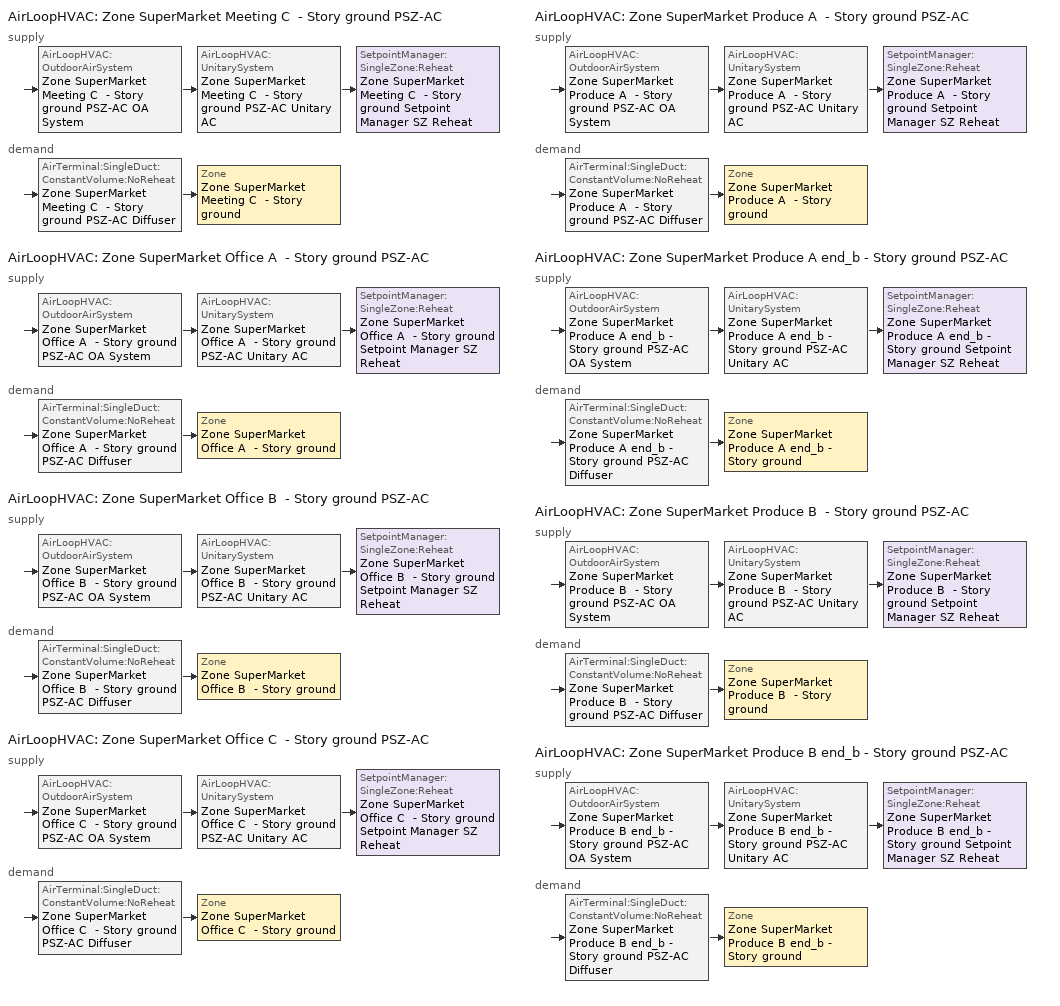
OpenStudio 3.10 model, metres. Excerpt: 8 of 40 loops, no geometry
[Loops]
AirLoopHVAC 'Zone SuperMarket Meeting C  - Story ground PSZ-AC'
 supply: AirLoopHVAC:OutdoorAirSystem 'Zone SuperMarket Meeting C  - Story ground PSZ-AC OA System' > AirLoopHVAC:UnitarySystem 'Zone SuperMarket Meeting C  - Story ground PSZ-AC Unitary AC' > SetpointManager:SingleZone:Reheat 'Zone SuperMarket Meeting C  - Story ground Setpoint Manager SZ Reheat'
 demand: AirTerminal:SingleDuct:ConstantVolume:NoReheat 'Zone SuperMarket Meeting C  - Story ground PSZ-AC Diffuser' > Zone 'Zone SuperMarket Meeting C  - Story ground'
AirLoopHVAC 'Zone SuperMarket Office A  - Story ground PSZ-AC'
 supply: AirLoopHVAC:OutdoorAirSystem 'Zone SuperMarket Office A  - Story ground PSZ-AC OA System' > AirLoopHVAC:UnitarySystem 'Zone SuperMarket Office A  - Story ground PSZ-AC Unitary AC' > SetpointManager:SingleZone:Reheat 'Zone SuperMarket Office A  - Story ground Setpoint Manager SZ Reheat'
 demand: AirTerminal:SingleDuct:ConstantVolume:NoReheat 'Zone SuperMarket Office A  - Story ground PSZ-AC Diffuser' > Zone 'Zone SuperMarket Office A  - Story ground'
AirLoopHVAC 'Zone SuperMarket Office B  - Story ground PSZ-AC'
 supply: AirLoopHVAC:OutdoorAirSystem 'Zone SuperMarket Office B  - Story ground PSZ-AC OA System' > AirLoopHVAC:UnitarySystem 'Zone SuperMarket Office B  - Story ground PSZ-AC Unitary AC' > SetpointManager:SingleZone:Reheat 'Zone SuperMarket Office B  - Story ground Setpoint Manager SZ Reheat'
 demand: AirTerminal:SingleDuct:ConstantVolume:NoReheat 'Zone SuperMarket Office B  - Story ground PSZ-AC Diffuser' > Zone 'Zone SuperMarket Office B  - Story ground'
AirLoopHVAC 'Zone SuperMarket Office C  - Story ground PSZ-AC'
 supply: AirLoopHVAC:OutdoorAirSystem 'Zone SuperMarket Office C  - Story ground PSZ-AC OA System' > AirLoopHVAC:UnitarySystem 'Zone SuperMarket Office C  - Story ground PSZ-AC Unitary AC' > SetpointManager:SingleZone:Reheat 'Zone SuperMarket Office C  - Story ground Setpoint Manager SZ Reheat'
 demand: AirTerminal:SingleDuct:ConstantVolume:NoReheat 'Zone SuperMarket Office C  - Story ground PSZ-AC Diffuser' > Zone 'Zone SuperMarket Office C  - Story ground'
AirLoopHVAC 'Zone SuperMarket Produce A  - Story ground PSZ-AC'
 supply: AirLoopHVAC:OutdoorAirSystem 'Zone SuperMarket Produce A  - Story ground PSZ-AC OA System' > AirLoopHVAC:UnitarySystem 'Zone SuperMarket Produce A  - Story ground PSZ-AC Unitary AC' > SetpointManager:SingleZone:Reheat 'Zone SuperMarket Produce A  - Story ground Setpoint Manager SZ Reheat'
 demand: AirTerminal:SingleDuct:ConstantVolume:NoReheat 'Zone SuperMarket Produce A  - Story ground PSZ-AC Diffuser' > Zone 'Zone SuperMarket Produce A  - Story ground'
AirLoopHVAC 'Zone SuperMarket Produce A end_b - Story ground PSZ-AC'
 supply: AirLoopHVAC:OutdoorAirSystem 'Zone SuperMarket Produce A end_b - Story ground PSZ-AC OA System' > AirLoopHVAC:UnitarySystem 'Zone SuperMarket Produce A end_b - Story ground PSZ-AC Unitary AC' > SetpointManager:SingleZone:Reheat 'Zone SuperMarket Produce A end_b - Story ground Setpoint Manager SZ Reheat'
 demand: AirTerminal:SingleDuct:ConstantVolume:NoReheat 'Zone SuperMarket Produce A end_b - Story ground PSZ-AC Diffuser' > Zone 'Zone SuperMarket Produce A end_b - Story ground'
AirLoopHVAC 'Zone SuperMarket Produce B  - Story ground PSZ-AC'
 supply: AirLoopHVAC:OutdoorAirSystem 'Zone SuperMarket Produce B  - Story ground PSZ-AC OA System' > AirLoopHVAC:UnitarySystem 'Zone SuperMarket Produce B  - Story ground PSZ-AC Unitary AC' > SetpointManager:SingleZone:Reheat 'Zone SuperMarket Produce B  - Story ground Setpoint Manager SZ Reheat'
 demand: AirTerminal:SingleDuct:ConstantVolume:NoReheat 'Zone SuperMarket Produce B  - Story ground PSZ-AC Diffuser' > Zone 'Zone SuperMarket Produce B  - Story ground'
AirLoopHVAC 'Zone SuperMarket Produce B end_b - Story ground PSZ-AC'
 supply: AirLoopHVAC:OutdoorAirSystem 'Zone SuperMarket Produce B end_b - Story ground PSZ-AC OA System' > AirLoopHVAC:UnitarySystem 'Zone SuperMarket Produce B end_b - Story ground PSZ-AC Unitary AC' > SetpointManager:SingleZone:Reheat 'Zone SuperMarket Produce B end_b - Story ground Setpoint Manager SZ Reheat'
 demand: AirTerminal:SingleDuct:ConstantVolume:NoReheat 'Zone SuperMarket Produce B end_b - Story ground PSZ-AC Diffuser' > Zone 'Zone SuperMarket Produce B end_b - Story ground'
[Sizing:Zone] Zone Cooling Design Supply Air Temperature Input Method=SupplyAirTemperature; Zone Cooling Design Supply Air Temperature {C}=12.7778; Zone Cooling Design Supply Air Temperature Difference {deltaC}=11.11; Zone Heating Design Supply Air Temperature Input Method=SupplyAirTemperature; Zone Heating Design Supply Air Temperature {C}=50; Zone Heating Design Supply Air Temperature Difference {deltaC}=11.11; Zone Cooling Design Supply Air Humidity Ratio {kg-H2O/kg-air}=0.0085; Zone Heating Design Supply Air Humidity Ratio {kg-H2O/kg-air}=0.008; Cooling Design Air Flow Method=DesignDay; Heating Design Air Flow Method=DesignDay; Heating Maximum Air Flow Fraction=1; Account for Dedicated Outdoor Air System=No; Dedicated Outdoor Air System Control Strategy=NeutralSupplyAir; Dedicated Outdoor Air Low Setpoint Temperature for Design {C}=autosize; Dedicated Outdoor Air High Setpoint Temperature for Design {C}=autosize; Zone Load Sizing Method=Sensible Load Only No Latent Load; Zone Latent Cooling Design Supply Air Humidity Ratio Input Method=HumidityRatioDifference; Zone Cooling Design Supply Air Humidity Ratio Difference {kgWater/kgDryAir}=0.005; Zone Latent Heating Design Supply Air Humidity Ratio Input Method=HumidityRatioDifference; Zone Humidification Design Supply Air Humidity Ratio Difference {kgWater/kgDryAir}=0.005; Sizing Option=Coincident
Zone SuperMarket Office A  - Story ground; Zone SuperMarket Office B  - Story ground; Zone SuperMarket Office C  - Story ground; Zone SuperMarket Meeting C  - Story ground; Zone SuperMarket Produce A  - Story ground; Zone SuperMarket Produce B  - Story ground; Zone SuperMarket Produce A end_b - Story ground; Zone SuperMarket Produce B end_b - Story ground
[Zone equipment]
Zone SuperMarket Office A  - Story ground: Zone SuperMarket Office A  - Story ground PSZ-AC Diffuser
Zone SuperMarket Office B  - Story ground: Zone SuperMarket Office B  - Story ground PSZ-AC Diffuser
Zone SuperMarket Office C  - Story ground: Zone SuperMarket Office C  - Story ground PSZ-AC Diffuser
Zone SuperMarket Meeting C  - Story ground: Zone SuperMarket Meeting C  - Story ground PSZ-AC Diffuser
Zone SuperMarket Produce A  - Story ground: Zone SuperMarket Produce A  - Story ground PSZ-AC Diffuser
Zone SuperMarket Produce B  - Story ground: Zone SuperMarket Produce B  - Story ground PSZ-AC Diffuser
Zone SuperMarket Produce A end_b - Story ground: Zone SuperMarket Produce A end_b - Story ground PSZ-AC Diffuser
Zone SuperMarket Produce B end_b - Story ground: Zone SuperMarket Produce B end_b - Story ground PSZ-AC Diffuser
[AirLoopHVAC] Design Return Air Flow Fraction of Supply Air Flow=1
Name | Availability Schedule | Design Supply Air Flow Rate {m3/s}
Zone SuperMarket Meeting C  - Story ground PSZ-AC | Zone SuperMarket Meeting C  - Story ground PSZ-AC Occ Sch | 0.0874208
Zone SuperMarket Office A  - Story ground PSZ-AC | Zone SuperMarket Office A  - Story ground PSZ-AC Occ Sch | 0.113253
Zone SuperMarket Office B  - Story ground PSZ-AC | Zone SuperMarket Office B  - Story ground PSZ-AC Occ Sch | 0.203059
Zone SuperMarket Office C  - Story ground PSZ-AC | Zone SuperMarket Office C  - Story ground PSZ-AC Occ Sch | 0.0661626
Zone SuperMarket Produce A  - Story ground PSZ-AC | Zone SuperMarket Produce A  - Story ground PSZ-AC Occ Sch | 0.98059
Zone SuperMarket Produce A end_b - Story ground PSZ-AC | Zone SuperMarket Produce A end_b - Story ground PSZ-AC Occ Sch | 0.563698
Zone SuperMarket Produce B  - Story ground PSZ-AC | Zone SuperMarket Produce B  - Story ground PSZ-AC Occ Sch | 1.54484
Zone SuperMarket Produce B end_b - Story ground PSZ-AC | Zone SuperMarket Produce B end_b - Story ground PSZ-AC Occ Sch | 2.88959
[Sizing:System] Type of Load to Size On=Sensible; Central Heating Maximum System Air Flow Ratio=1; Preheat Design Temperature {C}=7.22222; Preheat Design Humidity Ratio {kg-H2O/kg-Air}=0.008; Precool Design Temperature {C}=12.7778; Precool Design Humidity Ratio {kg-H2O/kg-Air}=0.008; Central Cooling Design Supply Air Temperature {C}=12.7778; Central Heating Design Supply Air Temperature {C}=50; Sizing Option=Coincident; 100% Outdoor Air in Cooling=No; 100% Outdoor Air in Heating=No; Central Cooling Design Supply Air Humidity Ratio {kg-H2O/kg-Air}=0.0085; Central Heating Design Supply Air Humidity Ratio {kg-H2O/kg-Air}=0.008; Cooling Design Air Flow Method=DesignDay; Heating Design Air Flow Method=DesignDay; System Outdoor Air Method=ZoneSum; Zone Maximum Outdoor Air Fraction=1; Cooling Supply Air Flow Rate Per Floor Area {m3/s-m2}=0.00996765; Cooling Fraction of Autosized Cooling Supply Air Flow Rate=1; Cooling Supply Air Flow Rate Per Unit Cooling Capacity {m3/s-W}=3.94755e-05; Heating Supply Air Flow Rate Per Floor Area {m3/s-m2}=0.00996765; Heating Fraction of Autosized Heating Supply Air Flow Rate=1; Heating Fraction of Autosized Cooling Supply Air Flow Rate=1; Heating Supply Air Flow Rate Per Unit Heating Capacity {m3/s-W}=3.15882e-05; Cooling Design Capacity Method=CoolingDesignCapacity; Cooling Design Capacity Per Floor Area {W/m2}=234.7; Fraction of Autosized Cooling Design Capacity=1; Heating Design Capacity Method=HeatingDesignCapacity; Heating Design Capacity Per Floor Area {W/m2}=157; Fraction of Autosized Heating Design Capacity=1; Central Cooling Capacity Control Method=OnOff; Occupant Diversity=1
Name | Design Outdoor Air Flow Rate {m3/s} | Cooling Design Capacity {W} | Heating Design Capacity {W}
Zone SuperMarket Meeting C  - Story ground PSZ-AC | 0.0874208 | 1022.47 | 2101.05
Zone SuperMarket Office A  - Story ground PSZ-AC | 0.113253 | 1158.62 | 857.56
Zone SuperMarket Office B  - Story ground PSZ-AC | 0.203059 | 2186.15 | 2119.17
Zone SuperMarket Office C  - Story ground PSZ-AC | 0.0661626 | 676.46 | 864.58
Zone SuperMarket Produce A  - Story ground PSZ-AC | 0.98059 | 10549.89 | 14135.2
Zone SuperMarket Produce A end_b - Story ground PSZ-AC | 0.563698 | 5975.4 | 9008.43
Zone SuperMarket Produce B  - Story ground PSZ-AC | 1.54484 | 22651.47 | 51479.56
Zone SuperMarket Produce B end_b - Story ground PSZ-AC | 2.88959 | 30881.4 | 46409.56
[SetpointManager:SingleZone:Reheat] Minimum Supply Air Temperature {C}=12.7778; Maximum Supply Air Temperature {C}=50
Name | Control Zone | Setpoint Node or NodeList
Zone SuperMarket Meeting C  - Story ground Setpoint Manager SZ Reheat | Zone SuperMarket Meeting C  - Story ground | Zone SuperMarket Meeting C  - Story ground PSZ-AC Supply Outlet Node
Zone SuperMarket Office A  - Story ground Setpoint Manager SZ Reheat | Zone SuperMarket Office A  - Story ground | Zone SuperMarket Office A  - Story ground PSZ-AC Supply Outlet Node
Zone SuperMarket Office B  - Story ground Setpoint Manager SZ Reheat | Zone SuperMarket Office B  - Story ground | Zone SuperMarket Office B  - Story ground PSZ-AC Supply Outlet Node
Zone SuperMarket Office C  - Story ground Setpoint Manager SZ Reheat | Zone SuperMarket Office C  - Story ground | Zone SuperMarket Office C  - Story ground PSZ-AC Supply Outlet Node
Zone SuperMarket Produce A  - Story ground Setpoint Manager SZ Reheat | Zone SuperMarket Produce A  - Story ground | Zone SuperMarket Produce A  - Story ground PSZ-AC Supply Outlet Node
Zone SuperMarket Produce A end_b - Story ground Setpoint Manager SZ Reheat | Zone SuperMarket Produce A end_b - Story ground | Zone SuperMarket Produce A end_b - Story ground PSZ-AC Supply Outlet Node
Zone SuperMarket Produce B  - Story ground Setpoint Manager SZ Reheat | Zone SuperMarket Produce B  - Story ground | Zone SuperMarket Produce B  - Story ground PSZ-AC Supply Outlet Node
Zone SuperMarket Produce B end_b - Story ground Setpoint Manager SZ Reheat | Zone SuperMarket Produce B end_b - Story ground | Zone SuperMarket Produce B end_b - Story ground PSZ-AC Supply Outlet Node
[Coil:Heating:Gas] Availability Schedule=Always On Discrete; Gas Burner Efficiency=0.8; On Cycle Parasitic Electric Load {W}=0; Off Cycle Parasitic Gas Load {W}=0; Fuel Type=FuelOilNo2
Name | Nominal Capacity {W}
Zone SuperMarket Meeting C  - Story ground PSZ-AC Gas Htg Coil 10kBtu/hr 0.8 Thermal Eff | 4021.28
Zone SuperMarket Office A  - Story ground PSZ-AC Gas Htg Coil 11kBtu/hr 0.8 Thermal Eff | 3937.44
Zone SuperMarket Office B  - Story ground PSZ-AC Gas Htg Coil 44kBtu/hr 0.8 Thermal Eff | 7451.49
Zone SuperMarket Office C  - Story ground PSZ-AC Gas Htg Coil 8kBtu/hr 0.8 Thermal Eff | 2326.1
Zone SuperMarket Produce A  - Story ground PSZ-AC Gas Htg Coil 117kBtu/hr 0.8 Thermal Eff | 36919.2
Zone SuperMarket Produce A end_b - Story ground PSZ-AC Gas Htg Coil 61kBtu/hr 0.8 Thermal Eff | 20672.8
Zone SuperMarket Produce B  - Story ground PSZ-AC Gas Htg Coil 442kBtu/hr 0.8 Thermal Eff | 80094.3
Zone SuperMarket Produce B end_b - Story ground PSZ-AC Gas Htg Coil 362kBtu/hr 0.8 Thermal Eff | 110063
[Coil:Heating:Electric] Availability Schedule=Always Off Discrete; Efficiency=1; Nominal Capacity {W}=0
Zone SuperMarket Meeting C  - Story ground PSZ-AC No Heat; Zone SuperMarket Office A  - Story ground PSZ-AC No Heat; Zone SuperMarket Office B  - Story ground PSZ-AC No Heat; Zone SuperMarket Office C  - Story ground PSZ-AC No Heat; Zone SuperMarket Produce A  - Story ground PSZ-AC No Heat; Zone SuperMarket Produce A end_b - Story ground PSZ-AC No Heat; Zone SuperMarket Produce B  - Story ground PSZ-AC No Heat; Zone SuperMarket Produce B end_b - Story ground PSZ-AC No Heat
[Coil:Cooling:DX:SingleSpeed] Availability Schedule=Always On Discrete; Rated Evaporator Fan Power Per Volume Flow Rate 2017 {W/(m3/s)}=773.3; Rated Evaporator Fan Power Per Volume Flow Rate 2023 {W/(m3/s)}=934.4; Total Cooling Capacity Function of Temperature Curve=DOE Ref DX Clg Coil Cool-Cap-fT; Total Cooling Capacity Function of Flow Fraction Curve=DOE Ref DX Clg Coil Cool-CAP-fFlow; Energy Input Ratio Function of Temperature Curve=DOE Ref DX Clg Coil Cool-EIR-fT; Energy Input Ratio Function of Flow Fraction Curve=DOE Ref DX Clg Coil Cool-EIR-fFlow; Part Load Fraction Correlation Curve=DOE Ref DX Clg Coil Cool-PLF-fPLR; Minimum Outdoor Dry-Bulb Temperature for Compressor Operation {C}=-25; Nominal Time for Condensate Removal to Begin {s}=0; Ratio of Initial Moisture Evaporation Rate and Steady State Latent Capacity=0; Maximum Cycling Rate {cycles/hr}=0; Latent Capacity Time Constant {s}=0; Condenser Type=AirCooled; Evaporative Condenser Effectiveness=0.9; Evaporative Condenser Air Flow Rate {m3/s}=autosize; Evaporative Condenser Pump Rated Power Consumption {W}=autosize; Crankcase Heater Capacity {W}=0; Maximum Outdoor Dry-Bulb Temperature for Crankcase Heater Operation {C}=10; Basin Heater Capacity {W/K}=0; Basin Heater Setpoint Temperature {C}=2
Name | Rated Total Cooling Capacity {W} | Rated Sensible Heat Ratio | Rated COP {W/W} | Rated Air Flow Rate {m3/s}
Zone SuperMarket Meeting C  - Story ground PSZ-AC 1spd DX AC Clg Coil 5kBtu/hr 11.06SEER 5kBtu/hr 9.7SEER | 2080.03 | 0.714786 | 2.967036 | 0.0874208
Zone SuperMarket Office A  - Story ground PSZ-AC 1spd DX AC Clg Coil 5kBtu/hr 11.06SEER 5kBtu/hr 9.7SEER | 1874.75 | 0.800655 | 2.967036 | 0.113253
Zone SuperMarket Office B  - Story ground PSZ-AC 1spd DX AC Clg Coil 21kBtu/hr 11.06SEER 21kBtu/hr 9.7SEER | 3480.9 | 0.800029 | 2.967036 | 0.203059
Zone SuperMarket Office C  - Story ground PSZ-AC 1spd DX AC Clg Coil 4kBtu/hr 11.06SEER 4kBtu/hr 9.7SEER | 1095.23 | 0.800655 | 2.967036 | 0.0661626
Zone SuperMarket Produce A  - Story ground PSZ-AC 1spd DX AC Clg Coil 51kBtu/hr 11.06SEER 51kBtu/hr 9.7SEER | 16232.2 | 0.800655 | 2.967036 | 0.98059
Zone SuperMarket Produce A end_b - Story ground PSZ-AC 1spd DX AC Clg Coil 27kBtu/hr 11.06SEER 27kBtu/hr 9.7SEER | 9331.21 | 0.800655 | 2.967036 | 0.563698
Zone SuperMarket Produce B  - Story ground PSZ-AC 1spd DX AC Clg Coil 196kBtu/hr 9.28EER 191kBtu/hr 8.5EER | 35986.1 | 0.721265 | 2.96716 | 1.54484
Zone SuperMarket Produce B end_b - Story ground PSZ-AC 1spd DX AC Clg Coil 157kBtu/hr 9.28EER 156kBtu/hr 8.5EER | 47833 | 0.800655 | 2.96716 | 2.88959
[Fan:OnOff] Availability Schedule=Always On Discrete; Pressure Rise {Pa}=622.722; Motor In Airstream Fraction=1
Name | Fan Total Efficiency | Maximum Flow Rate {m3/s} | Motor Efficiency | Fan Power Ratio Function of Speed Ratio Curve | Fan Efficiency Ratio Function of Speed Ratio Curve
Zone SuperMarket Meeting C  - Story ground PSZ-AC Fan | 0.1885 | 0.0874208 | 0.29 | Fan On Off Power Curve 20 | Fan On Off Efficiency Curve 20
Zone SuperMarket Office A  - Story ground PSZ-AC Fan | 0.1885 | 0.113253 | 0.29 | Fan On Off Power Curve 21 | Fan On Off Efficiency Curve 21
Zone SuperMarket Office B  - Story ground PSZ-AC Fan | 0.1885 | 0.203059 | 0.29 | Fan On Off Power Curve 22 | Fan On Off Efficiency Curve 22
Zone SuperMarket Office C  - Story ground PSZ-AC Fan | 0.1885 | 0.0661626 | 0.29 | Fan On Off Power Curve 23 | Fan On Off Efficiency Curve 23
Zone SuperMarket Produce A  - Story ground PSZ-AC Fan | 0.53625 | 0.98059 | 0.825 | Fan On Off Power Curve 24 | Fan On Off Efficiency Curve 24
Zone SuperMarket Produce A end_b - Story ground PSZ-AC Fan | 0.1885 | 0.563698 | 0.29 | Fan On Off Power Curve 25 | Fan On Off Efficiency Curve 25
Zone SuperMarket Produce B  - Story ground PSZ-AC Fan | 0.56875 | 1.54484 | 0.875 | Fan On Off Power Curve 26 | Fan On Off Efficiency Curve 26
Zone SuperMarket Produce B end_b - Story ground PSZ-AC Fan | 0.56875 | 2.88959 | 0.875 | Fan On Off Power Curve 27 | Fan On Off Efficiency Curve 27
[AirLoopHVAC:UnitarySystem] Control Type=Load; Dehumidification Control Type=None; Availability Schedule=Always On Discrete; Fan Placement=DrawThrough; DX Heating Coil Sizing Ratio=1; Use DOAS DX Cooling Coil=No; DOAS DX Cooling Coil Leaving Minimum Air Temperature {C}=2; Latent Load Control=SensibleOnlyLoadControl; Supply Air Flow Rate Method During Cooling Operation=SupplyAirFlowRate; Supply Air Flow Rate Method During Heating Operation=SupplyAirFlowRate; Supply Air Flow Rate Method When No Cooling or Heating is Required=None; No Load Supply Air Flow Rate Control Set To Low Speed=Yes; Maximum Supply Air Temperature {C}=50; Maximum Outdoor Dry-Bulb Temperature for Supplemental Heater Operation {C}=21; Ancilliary On-Cycle Electric Power {W}=0; Ancilliary Off-Cycle Electric Power {W}=0
Name | Controlling Zone or Thermostat Location | Supply Fan | Supply Air Fan Operating Mode Schedule | Heating Coil | Cooling Coil | Supplemental Heating Coil | Supply Air Flow Rate During Cooling Operation {m3/s} | Supply Air Flow Rate During Heating Operation {m3/s}
Zone SuperMarket Meeting C  - Story ground PSZ-AC Unitary AC | Zone SuperMarket Meeting C  - Story ground | Zone SuperMarket Meeting C  - Story ground PSZ-AC Fan | Zone SuperMarket Meeting C  - Story ground PSZ-AC_night_fancycle_schedule | Zone SuperMarket Meeting C  - Story ground PSZ-AC Gas Htg Coil 10kBtu/hr 0.8 Thermal Eff | Zone SuperMarket Meeting C  - Story ground PSZ-AC 1spd DX AC Clg Coil 5kBtu/hr 11.06SEER 5kBtu/hr 9.7SEER | Zone SuperMarket Meeting C  - Story ground PSZ-AC No Heat | 0.0874208 | 0.0874208
Zone SuperMarket Office A  - Story ground PSZ-AC Unitary AC | Zone SuperMarket Office A  - Story ground | Zone SuperMarket Office A  - Story ground PSZ-AC Fan | Zone SuperMarket Office A  - Story ground PSZ-AC_night_fancycle_schedule | Zone SuperMarket Office A  - Story ground PSZ-AC Gas Htg Coil 11kBtu/hr 0.8 Thermal Eff | Zone SuperMarket Office A  - Story ground PSZ-AC 1spd DX AC Clg Coil 5kBtu/hr 11.06SEER 5kBtu/hr 9.7SEER | Zone SuperMarket Office A  - Story ground PSZ-AC No Heat | 0.113253 | 0.113253
Zone SuperMarket Office B  - Story ground PSZ-AC Unitary AC | Zone SuperMarket Office B  - Story ground | Zone SuperMarket Office B  - Story ground PSZ-AC Fan | Zone SuperMarket Office B  - Story ground PSZ-AC_night_fancycle_schedule | Zone SuperMarket Office B  - Story ground PSZ-AC Gas Htg Coil 44kBtu/hr 0.8 Thermal Eff | Zone SuperMarket Office B  - Story ground PSZ-AC 1spd DX AC Clg Coil 21kBtu/hr 11.06SEER 21kBtu/hr 9.7SEER | Zone SuperMarket Office B  - Story ground PSZ-AC No Heat | 0.203059 | 0.203059
Zone SuperMarket Office C  - Story ground PSZ-AC Unitary AC | Zone SuperMarket Office C  - Story ground | Zone SuperMarket Office C  - Story ground PSZ-AC Fan | Zone SuperMarket Office C  - Story ground PSZ-AC_night_fancycle_schedule | Zone SuperMarket Office C  - Story ground PSZ-AC Gas Htg Coil 8kBtu/hr 0.8 Thermal Eff | Zone SuperMarket Office C  - Story ground PSZ-AC 1spd DX AC Clg Coil 4kBtu/hr 11.06SEER 4kBtu/hr 9.7SEER | Zone SuperMarket Office C  - Story ground PSZ-AC No Heat | 0.0661626 | 0.0661626
Zone SuperMarket Produce A  - Story ground PSZ-AC Unitary AC | Zone SuperMarket Produce A  - Story ground | Zone SuperMarket Produce A  - Story ground PSZ-AC Fan | Zone SuperMarket Produce A  - Story ground PSZ-AC_night_fancycle_schedule | Zone SuperMarket Produce A  - Story ground PSZ-AC Gas Htg Coil 117kBtu/hr 0.8 Thermal Eff | Zone SuperMarket Produce A  - Story ground PSZ-AC 1spd DX AC Clg Coil 51kBtu/hr 11.06SEER 51kBtu/hr 9.7SEER | Zone SuperMarket Produce A  - Story ground PSZ-AC No Heat | 0.98059 | 0.98059
Zone SuperMarket Produce A end_b - Story ground PSZ-AC Unitary AC | Zone SuperMarket Produce A end_b - Story ground | Zone SuperMarket Produce A end_b - Story ground PSZ-AC Fan | Zone SuperMarket Produce A end_b - Story ground PSZ-AC_night_fancycle_schedule | Zone SuperMarket Produce A end_b - Story ground PSZ-AC Gas Htg Coil 61kBtu/hr 0.8 Thermal Eff | Zone SuperMarket Produce A end_b - Story ground PSZ-AC 1spd DX AC Clg Coil 27kBtu/hr 11.06SEER 27kBtu/hr 9.7SEER | Zone SuperMarket Produce A end_b - Story ground PSZ-AC No Heat | 0.563698 | 0.563698
Zone SuperMarket Produce B  - Story ground PSZ-AC Unitary AC | Zone SuperMarket Produce B  - Story ground | Zone SuperMarket Produce B  - Story ground PSZ-AC Fan | Zone SuperMarket Produce B  - Story ground PSZ-AC_night_fancycle_schedule | Zone SuperMarket Produce B  - Story ground PSZ-AC Gas Htg Coil 442kBtu/hr 0.8 Thermal Eff | Zone SuperMarket Produce B  - Story ground PSZ-AC 1spd DX AC Clg Coil 196kBtu/hr 9.28EER 191kBtu/hr 8.5EER | Zone SuperMarket Produce B  - Story ground PSZ-AC No Heat | 1.54484 | 1.54484
Zone SuperMarket Produce B end_b - Story ground PSZ-AC Unitary AC | Zone SuperMarket Produce B end_b - Story ground | Zone SuperMarket Produce B end_b - Story ground PSZ-AC Fan | Zone SuperMarket Produce B end_b - Story ground PSZ-AC_night_fancycle_schedule | Zone SuperMarket Produce B end_b - Story ground PSZ-AC Gas Htg Coil 362kBtu/hr 0.8 Thermal Eff | Zone SuperMarket Produce B end_b - Story ground PSZ-AC 1spd DX AC Clg Coil 157kBtu/hr 9.28EER 156kBtu/hr 8.5EER | Zone SuperMarket Produce B end_b - Story ground PSZ-AC No Heat | 2.88959 | 2.88959
[Controller:OutdoorAir] Economizer Control Action Type=ModulateFlow; Lockout Type=LockoutWithCompressor; Minimum Limit Type=FixedMinimum; High Humidity Control=No; High Humidity Outdoor Air Flow Ratio=1; Control High Indoor Humidity Based on Outdoor Humidity Ratio=Yes; Heat Recovery Bypass Control Type=BypassWhenWithinEconomizerLimits; Economizer Operation Staging=InterlockedWithMechanicalCooling
Name | Minimum Outdoor Air Flow Rate {m3/s} | Maximum Outdoor Air Flow Rate {m3/s} | Economizer Control Type | Economizer Maximum Limit Dry-Bulb Temperature {C} | Economizer Maximum Limit Enthalpy {J/kg} | Minimum Outdoor Air Schedule | Controller Mechanical Ventilation
Zone SuperMarket Meeting C  - Story ground PSZ-AC OA System Controller | 0.0238343 | 0.0874208 | NoEconomizer | 28 | 64000 | Zone SuperMarket Meeting C  - Story ground PSZ-AC_night_novent_schedule | Controller Mechanical Ventilation 21
Zone SuperMarket Office A  - Story ground PSZ-AC OA System Controller | 0.00143864 | 0.113253 | NoEconomizer | 28 | 64000 | Zone SuperMarket Office A  - Story ground PSZ-AC_night_novent_schedule | Controller Mechanical Ventilation 22
Zone SuperMarket Office B  - Story ground PSZ-AC OA System Controller | 0.0116681 | 0.203059 | NoEconomizer | 28 | 64000 | Zone SuperMarket Office B  - Story ground PSZ-AC_night_novent_schedule | Controller Mechanical Ventilation 23
Zone SuperMarket Office C  - Story ground PSZ-AC OA System Controller | 0.00143864 | 0.0661626 | NoEconomizer | 28 | 64000 | Zone SuperMarket Office C  - Story ground PSZ-AC_night_novent_schedule | Controller Mechanical Ventilation 24
Zone SuperMarket Produce A  - Story ground PSZ-AC OA System Controller | 0.0777168 | 0.98059 | NoEconomizer | 28 | 64000 | Zone SuperMarket Produce A  - Story ground PSZ-AC_night_novent_schedule | Controller Mechanical Ventilation 25
Zone SuperMarket Produce A end_b - Story ground PSZ-AC OA System Controller | 0.0318565 | 0.563698 | NoEconomizer | 28 | 64000 | Zone SuperMarket Produce A end_b - Story ground PSZ-AC_night_novent_schedule | Controller Mechanical Ventilation 26
Zone SuperMarket Produce B  - Story ground PSZ-AC OA System Controller | 0.630322 | 1.54484 | FixedDryBulb | 21.1111 |  | Zone SuperMarket Produce B  - Story ground PSZ-AC_night_novent_schedule | Controller Mechanical Ventilation 27
Zone SuperMarket Produce B end_b - Story ground PSZ-AC OA System Controller | 0.258372 | 2.88959 | FixedDryBulb | 21.1111 |  | Zone SuperMarket Produce B end_b - Story ground PSZ-AC_night_novent_schedule | Controller Mechanical Ventilation 28
[Controller:MechanicalVentilation] Availability Schedule=Always On Discrete
Controller Mechanical Ventilation 21; Controller Mechanical Ventilation 22; Controller Mechanical Ventilation 23; Controller Mechanical Ventilation 24; Controller Mechanical Ventilation 25; Controller Mechanical Ventilation 26; Controller Mechanical Ventilation 27; Controller Mechanical Ventilation 28
[AirLoopHVAC:OutdoorAirSystem]
Name | Controller
Zone SuperMarket Meeting C  - Story ground PSZ-AC OA System | Zone SuperMarket Meeting C  - Story ground PSZ-AC OA System Controller
Zone SuperMarket Office A  - Story ground PSZ-AC OA System | Zone SuperMarket Office A  - Story ground PSZ-AC OA System Controller
Zone SuperMarket Office B  - Story ground PSZ-AC OA System | Zone SuperMarket Office B  - Story ground PSZ-AC OA System Controller
Zone SuperMarket Office C  - Story ground PSZ-AC OA System | Zone SuperMarket Office C  - Story ground PSZ-AC OA System Controller
Zone SuperMarket Produce A  - Story ground PSZ-AC OA System | Zone SuperMarket Produce A  - Story ground PSZ-AC OA System Controller
Zone SuperMarket Produce A end_b - Story ground PSZ-AC OA System | Zone SuperMarket Produce A end_b - Story ground PSZ-AC OA System Controller
Zone SuperMarket Produce B  - Story ground PSZ-AC OA System | Zone SuperMarket Produce B  - Story ground PSZ-AC OA System Controller
Zone SuperMarket Produce B end_b - Story ground PSZ-AC OA System | Zone SuperMarket Produce B end_b - Story ground PSZ-AC OA System Controller
[AirTerminal:SingleDuct:ConstantVolume:NoReheat] Availability Schedule=Always On Discrete
Name | Maximum Air Flow Rate {m3/s}
Zone SuperMarket Meeting C  - Story ground PSZ-AC Diffuser | 0.0874208
Zone SuperMarket Office A  - Story ground PSZ-AC Diffuser | 0.113253
Zone SuperMarket Office B  - Story ground PSZ-AC Diffuser | 0.203059
Zone SuperMarket Office C  - Story ground PSZ-AC Diffuser | 0.0661626
Zone SuperMarket Produce A  - Story ground PSZ-AC Diffuser | 0.98059
Zone SuperMarket Produce A end_b - Story ground PSZ-AC Diffuser | 0.563698
Zone SuperMarket Produce B  - Story ground PSZ-AC Diffuser | 1.54484
Zone SuperMarket Produce B end_b - Story ground PSZ-AC Diffuser | 2.88959
[Schedule:Ruleset]
Name | Default Day Schedule | Summer Design Day Schedule | Winter Design Day Schedule
Zone SuperMarket Meeting C  - Story ground PSZ-AC Occ Sch | Zone SuperMarket Meeting C  - Story ground PSZ-AC Occ Sch Default | Zone SuperMarket Meeting C  - Story ground PSZ-AC Occ Sch Summer Design Day | Zone SuperMarket Meeting C  - Story ground PSZ-AC Occ Sch Winter Design Day
Zone SuperMarket Office A  - Story ground PSZ-AC Occ Sch | Zone SuperMarket Office A  - Story ground PSZ-AC Occ Sch Default | Zone SuperMarket Office A  - Story ground PSZ-AC Occ Sch Summer Design Day | Zone SuperMarket Office A  - Story ground PSZ-AC Occ Sch Winter Design Day
Zone SuperMarket Office B  - Story ground PSZ-AC Occ Sch | Zone SuperMarket Office B  - Story ground PSZ-AC Occ Sch Default | Zone SuperMarket Office B  - Story ground PSZ-AC Occ Sch Summer Design Day | Zone SuperMarket Office B  - Story ground PSZ-AC Occ Sch Winter Design Day
Zone SuperMarket Office C  - Story ground PSZ-AC Occ Sch | Zone SuperMarket Office C  - Story ground PSZ-AC Occ Sch Default | Zone SuperMarket Office C  - Story ground PSZ-AC Occ Sch Summer Design Day | Zone SuperMarket Office C  - Story ground PSZ-AC Occ Sch Winter Design Day
Zone SuperMarket Produce A  - Story ground PSZ-AC Occ Sch | Zone SuperMarket Produce A  - Story ground PSZ-AC Occ Sch Default | Zone SuperMarket Produce A  - Story ground PSZ-AC Occ Sch Summer Design Day | Zone SuperMarket Produce A  - Story ground PSZ-AC Occ Sch Winter Design Day
Zone SuperMarket Produce A end_b - Story ground PSZ-AC Occ Sch | Zone SuperMarket Produce A end_b - Story ground PSZ-AC Occ Sch Default | Zone SuperMarket Produce A end_b - Story ground PSZ-AC Occ Sch Summer Design Day | Zone SuperMarket Produce A end_b - Story ground PSZ-AC Occ Sch Winter Design Day
Zone SuperMarket Produce B  - Story ground PSZ-AC Occ Sch | Zone SuperMarket Produce B  - Story ground PSZ-AC Occ Sch Default | Zone SuperMarket Produce B  - Story ground PSZ-AC Occ Sch Summer Design Day | Zone SuperMarket Produce B  - Story ground PSZ-AC Occ Sch Winter Design Day
Zone SuperMarket Produce B end_b - Story ground PSZ-AC Occ Sch | Zone SuperMarket Produce B end_b - Story ground PSZ-AC Occ Sch Default | Zone SuperMarket Produce B end_b - Story ground PSZ-AC Occ Sch Summer Design Day | Zone SuperMarket Produce B end_b - Story ground PSZ-AC Occ Sch Winter Design Day
Zone SuperMarket Meeting C  - Story ground PSZ-AC_night_novent_schedule | Zone SuperMarket Meeting C  - Story ground PSZ-AC Occ Sch Default 2 | Zone SuperMarket Meeting C  - Story ground PSZ-AC Occ Sch Summer Design Day 2 | Zone SuperMarket Meeting C  - Story ground PSZ-AC Occ Sch Winter Design Day 2
Zone SuperMarket Meeting C  - Story ground PSZ-AC_night_fancycle_schedule | Zone SuperMarket Meeting C  - Story ground PSZ-AC Occ Sch Default 3 | Zone SuperMarket Meeting C  - Story ground PSZ-AC Occ Sch Summer Design Day 3 | Zone SuperMarket Meeting C  - Story ground PSZ-AC Occ Sch Winter Design Day 3
Zone SuperMarket Office A  - Story ground PSZ-AC_night_novent_schedule | Zone SuperMarket Office A  - Story ground PSZ-AC Occ Sch Default 2 | Zone SuperMarket Office A  - Story ground PSZ-AC Occ Sch Summer Design Day 2 | Zone SuperMarket Office A  - Story ground PSZ-AC Occ Sch Winter Design Day 2
Zone SuperMarket Office A  - Story ground PSZ-AC_night_fancycle_schedule | Zone SuperMarket Office A  - Story ground PSZ-AC Occ Sch Default 3 | Zone SuperMarket Office A  - Story ground PSZ-AC Occ Sch Summer Design Day 3 | Zone SuperMarket Office A  - Story ground PSZ-AC Occ Sch Winter Design Day 3
Zone SuperMarket Office B  - Story ground PSZ-AC_night_novent_schedule | Zone SuperMarket Office B  - Story ground PSZ-AC Occ Sch Default 2 | Zone SuperMarket Office B  - Story ground PSZ-AC Occ Sch Summer Design Day 2 | Zone SuperMarket Office B  - Story ground PSZ-AC Occ Sch Winter Design Day 2
Zone SuperMarket Office B  - Story ground PSZ-AC_night_fancycle_schedule | Zone SuperMarket Office B  - Story ground PSZ-AC Occ Sch Default 3 | Zone SuperMarket Office B  - Story ground PSZ-AC Occ Sch Summer Design Day 3 | Zone SuperMarket Office B  - Story ground PSZ-AC Occ Sch Winter Design Day 3
Zone SuperMarket Office C  - Story ground PSZ-AC_night_novent_schedule | Zone SuperMarket Office C  - Story ground PSZ-AC Occ Sch Default 2 | Zone SuperMarket Office C  - Story ground PSZ-AC Occ Sch Summer Design Day 2 | Zone SuperMarket Office C  - Story ground PSZ-AC Occ Sch Winter Design Day 2
Zone SuperMarket Office C  - Story ground PSZ-AC_night_fancycle_schedule | Zone SuperMarket Office C  - Story ground PSZ-AC Occ Sch Default 3 | Zone SuperMarket Office C  - Story ground PSZ-AC Occ Sch Summer Design Day 3 | Zone SuperMarket Office C  - Story ground PSZ-AC Occ Sch Winter Design Day 3
Zone SuperMarket Produce A  - Story ground PSZ-AC_night_novent_schedule | Zone SuperMarket Produce A  - Story ground PSZ-AC Occ Sch Default 2 | Zone SuperMarket Produce A  - Story ground PSZ-AC Occ Sch Summer Design Day 2 | Zone SuperMarket Produce A  - Story ground PSZ-AC Occ Sch Winter Design Day 2
Zone SuperMarket Produce A  - Story ground PSZ-AC_night_fancycle_schedule | Zone SuperMarket Produce A  - Story ground PSZ-AC Occ Sch Default 3 | Zone SuperMarket Produce A  - Story ground PSZ-AC Occ Sch Summer Design Day 3 | Zone SuperMarket Produce A  - Story ground PSZ-AC Occ Sch Winter Design Day 3
Zone SuperMarket Produce A end_b - Story ground PSZ-AC_night_novent_schedule | Zone SuperMarket Produce A end_b - Story ground PSZ-AC Occ Sch Default 2 | Zone SuperMarket Produce A end_b - Story ground PSZ-AC Occ Sch Summer Design Day 2 | Zone SuperMarket Produce A end_b - Story ground PSZ-AC Occ Sch Winter Design Day 2
Zone SuperMarket Produce A end_b - Story ground PSZ-AC_night_fancycle_schedule | Zone SuperMarket Produce A end_b - Story ground PSZ-AC Occ Sch Default 3 | Zone SuperMarket Produce A end_b - Story ground PSZ-AC Occ Sch Summer Design Day 3 | Zone SuperMarket Produce A end_b - Story ground PSZ-AC Occ Sch Winter Design Day 3
Zone SuperMarket Produce B  - Story ground PSZ-AC_night_novent_schedule | Zone SuperMarket Produce B  - Story ground PSZ-AC Occ Sch Default 2 | Zone SuperMarket Produce B  - Story ground PSZ-AC Occ Sch Summer Design Day 2 | Zone SuperMarket Produce B  - Story ground PSZ-AC Occ Sch Winter Design Day 2
Zone SuperMarket Produce B  - Story ground PSZ-AC_night_fancycle_schedule | Zone SuperMarket Produce B  - Story ground PSZ-AC Occ Sch Default 3 | Zone SuperMarket Produce B  - Story ground PSZ-AC Occ Sch Summer Design Day 3 | Zone SuperMarket Produce B  - Story ground PSZ-AC Occ Sch Winter Design Day 3
Zone SuperMarket Produce B end_b - Story ground PSZ-AC_night_novent_schedule | Zone SuperMarket Produce B end_b - Story ground PSZ-AC Occ Sch Default 2 | Zone SuperMarket Produce B end_b - Story ground PSZ-AC Occ Sch Summer Design Day 2 | Zone SuperMarket Produce B end_b - Story ground PSZ-AC Occ Sch Winter Design Day 2
Zone SuperMarket Produce B end_b - Story ground PSZ-AC_night_fancycle_schedule | Zone SuperMarket Produce B end_b - Story ground PSZ-AC Occ Sch Default 3 | Zone SuperMarket Produce B end_b - Story ground PSZ-AC Occ Sch Summer Design Day 3 | Zone SuperMarket Produce B end_b - Story ground PSZ-AC Occ Sch Winter Design Day 3
[Schedule:Day]
Zone SuperMarket Meeting C  - Story ground PSZ-AC Occ Sch Default; Schedule Day 65; Schedule Day 66; Zone SuperMarket Office A  - Story ground PSZ-AC Occ Sch Default; Schedule Day 67; Schedule Day 68; Zone SuperMarket Office B  - Story ground PSZ-AC Occ Sch Default; Schedule Day 69; Schedule Day 70; Zone SuperMarket Office C  - Story ground PSZ-AC Occ Sch Default; Schedule Day 71; Schedule Day 72; Zone SuperMarket Produce A  - Story ground PSZ-AC Occ Sch Default; Schedule Day 73; Schedule Day 74; Zone SuperMarket Produce A end_b - Story ground PSZ-AC Occ Sch Default; Schedule Day 75; Schedule Day 76; Zone SuperMarket Produce B  - Story ground PSZ-AC Occ Sch Default; Schedule Day 77; Schedule Day 78; Zone SuperMarket Produce B end_b - Story ground PSZ-AC Occ Sch Default; Schedule Day 79; Schedule Day 80; Zone SuperMarket Meeting C  - Story ground PSZ-AC Occ Sch Default 2; Schedule Day 209; Schedule Day 210; Zone SuperMarket Meeting C  - Story ground PSZ-AC Occ Sch Default 3; Schedule Day 211; Schedule Day 212; Zone SuperMarket Office A  - Story ground PSZ-AC Occ Sch Default 2; Schedule Day 215; Schedule Day 216; Zone SuperMarket Office A  - Story ground PSZ-AC Occ Sch Default 3; Schedule Day 217; Schedule Day 218; Zone SuperMarket Office B  - Story ground PSZ-AC Occ Sch Default 2; Schedule Day 221; Schedule Day 222; Zone SuperMarket Office B  - Story ground PSZ-AC Occ Sch Default 3; Schedule Day 223; Schedule Day 224; Zone SuperMarket Office C  - Story ground PSZ-AC Occ Sch Default 2; Schedule Day 227; Schedule Day 228; Zone SuperMarket Office C  - Story ground PSZ-AC Occ Sch Default 3; Schedule Day 229; Schedule Day 230; Zone SuperMarket Produce A  - Story ground PSZ-AC Occ Sch Default 2; Schedule Day 233; Schedule Day 234; Zone SuperMarket Produce A  - Story ground PSZ-AC Occ Sch Default 3; Schedule Day 235; Schedule Day 236; Zone SuperMarket Produce A end_b - Story ground PSZ-AC Occ Sch Default 2; Schedule Day 239; Schedule Day 240; Zone SuperMarket Produce A end_b - Story ground PSZ-AC Occ Sch Default 3; Schedule Day 241; Schedule Day 242; Zone SuperMarket Produce B  - Story ground PSZ-AC Occ Sch Default 2; Schedule Day 245; Schedule Day 246; Zone SuperMarket Produce B  - Story ground PSZ-AC Occ Sch Default 3; Schedule Day 247; Schedule Day 248; Zone SuperMarket Produce B end_b - Story ground PSZ-AC Occ Sch Default 2; Schedule Day 251; Schedule Day 252; Zone SuperMarket Produce B end_b - Story ground PSZ-AC Occ Sch Default 3; Schedule Day 253; Schedule Day 254: 7, 0, 0, 21, 0, 1, 24, 0, 0
Zone SuperMarket Meeting C  - Story ground PSZ-AC Occ Sch Winter Design Day; Zone SuperMarket Meeting C  - Story ground PSZ-AC Occ Sch Summer Design Day; Zone SuperMarket Office A  - Story ground PSZ-AC Occ Sch Winter Design Day; Zone SuperMarket Office A  - Story ground PSZ-AC Occ Sch Summer Design Day; Zone SuperMarket Office B  - Story ground PSZ-AC Occ Sch Winter Design Day; Zone SuperMarket Office B  - Story ground PSZ-AC Occ Sch Summer Design Day; Zone SuperMarket Office C  - Story ground PSZ-AC Occ Sch Winter Design Day; Zone SuperMarket Office C  - Story ground PSZ-AC Occ Sch Summer Design Day; Zone SuperMarket Produce A  - Story ground PSZ-AC Occ Sch Winter Design Day; Zone SuperMarket Produce A  - Story ground PSZ-AC Occ Sch Summer Design Day; Zone SuperMarket Produce A end_b - Story ground PSZ-AC Occ Sch Winter Design Day; Zone SuperMarket Produce A end_b - Story ground PSZ-AC Occ Sch Summer Design Day; Zone SuperMarket Produce B  - Story ground PSZ-AC Occ Sch Winter Design Day; Zone SuperMarket Produce B  - Story ground PSZ-AC Occ Sch Summer Design Day; Zone SuperMarket Produce B end_b - Story ground PSZ-AC Occ Sch Winter Design Day; Zone SuperMarket Produce B end_b - Story ground PSZ-AC Occ Sch Summer Design Day; Zone SuperMarket Meeting C  - Story ground PSZ-AC Occ Sch Summer Design Day 2; Zone SuperMarket Meeting C  - Story ground PSZ-AC Occ Sch Winter Design Day 2; Zone SuperMarket Meeting C  - Story ground PSZ-AC Occ Sch Summer Design Day 3; Zone SuperMarket Meeting C  - Story ground PSZ-AC Occ Sch Winter Design Day 3; Zone SuperMarket Office A  - Story ground PSZ-AC Occ Sch Summer Design Day 2; Zone SuperMarket Office A  - Story ground PSZ-AC Occ Sch Winter Design Day 2; Zone SuperMarket Office A  - Story ground PSZ-AC Occ Sch Summer Design Day 3; Zone SuperMarket Office A  - Story ground PSZ-AC Occ Sch Winter Design Day 3; Zone SuperMarket Office B  - Story ground PSZ-AC Occ Sch Summer Design Day 2; Zone SuperMarket Office B  - Story ground PSZ-AC Occ Sch Winter Design Day 2; Zone SuperMarket Office B  - Story ground PSZ-AC Occ Sch Summer Design Day 3; Zone SuperMarket Office B  - Story ground PSZ-AC Occ Sch Winter Design Day 3; Zone SuperMarket Office C  - Story ground PSZ-AC Occ Sch Summer Design Day 2; Zone SuperMarket Office C  - Story ground PSZ-AC Occ Sch Winter Design Day 2; Zone SuperMarket Office C  - Story ground PSZ-AC Occ Sch Summer Design Day 3; Zone SuperMarket Office C  - Story ground PSZ-AC Occ Sch Winter Design Day 3; Zone SuperMarket Produce A  - Story ground PSZ-AC Occ Sch Summer Design Day 2; Zone SuperMarket Produce A  - Story ground PSZ-AC Occ Sch Winter Design Day 2; Zone SuperMarket Produce A  - Story ground PSZ-AC Occ Sch Summer Design Day 3; Zone SuperMarket Produce A  - Story ground PSZ-AC Occ Sch Winter Design Day 3; Zone SuperMarket Produce A end_b - Story ground PSZ-AC Occ Sch Summer Design Day 2; Zone SuperMarket Produce A end_b - Story ground PSZ-AC Occ Sch Winter Design Day 2; Zone SuperMarket Produce A end_b - Story ground PSZ-AC Occ Sch Summer Design Day 3; Zone SuperMarket Produce A end_b - Story ground PSZ-AC Occ Sch Winter Design Day 3; Zone SuperMarket Produce B  - Story ground PSZ-AC Occ Sch Summer Design Day 2; Zone SuperMarket Produce B  - Story ground PSZ-AC Occ Sch Winter Design Day 2; Zone SuperMarket Produce B  - Story ground PSZ-AC Occ Sch Summer Design Day 3; Zone SuperMarket Produce B  - Story ground PSZ-AC Occ Sch Winter Design Day 3; Zone SuperMarket Produce B end_b - Story ground PSZ-AC Occ Sch Summer Design Day 2; Zone SuperMarket Produce B end_b - Story ground PSZ-AC Occ Sch Winter Design Day 2; Zone SuperMarket Produce B end_b - Story ground PSZ-AC Occ Sch Summer Design Day 3; Zone SuperMarket Produce B end_b - Story ground PSZ-AC Occ Sch Winter Design Day 3: 24, 0, 1
[Schedule:Rule] Date Specification Type=DateRange; Start Month=1; End Month=12
Name | Schedule Ruleset | Rule Order | Day Schedule | Apply Saturday | Start Day | End Day | Apply Sunday
Schedule Rule 62 | Zone SuperMarket Meeting C  - Story ground PSZ-AC Occ Sch | 1 | Schedule Day 65 | Yes | 6 | 29
Schedule Rule 63 | Zone SuperMarket Meeting C  - Story ground PSZ-AC Occ Sch | 0 | Schedule Day 66 |  | 7 | 30 | Yes
Schedule Rule 64 | Zone SuperMarket Office A  - Story ground PSZ-AC Occ Sch | 1 | Schedule Day 67 | Yes | 6 | 29
Schedule Rule 65 | Zone SuperMarket Office A  - Story ground PSZ-AC Occ Sch | 0 | Schedule Day 68 |  | 7 | 30 | Yes
Schedule Rule 66 | Zone SuperMarket Office B  - Story ground PSZ-AC Occ Sch | 1 | Schedule Day 69 | Yes | 6 | 29
Schedule Rule 67 | Zone SuperMarket Office B  - Story ground PSZ-AC Occ Sch | 0 | Schedule Day 70 |  | 7 | 30 | Yes
Schedule Rule 68 | Zone SuperMarket Office C  - Story ground PSZ-AC Occ Sch | 1 | Schedule Day 71 | Yes | 6 | 29
Schedule Rule 69 | Zone SuperMarket Office C  - Story ground PSZ-AC Occ Sch | 0 | Schedule Day 72 |  | 7 | 30 | Yes
Schedule Rule 70 | Zone SuperMarket Produce A  - Story ground PSZ-AC Occ Sch | 1 | Schedule Day 73 | Yes | 6 | 29
Schedule Rule 71 | Zone SuperMarket Produce A  - Story ground PSZ-AC Occ Sch | 0 | Schedule Day 74 |  | 7 | 30 | Yes
Schedule Rule 72 | Zone SuperMarket Produce A end_b - Story ground PSZ-AC Occ Sch | 1 | Schedule Day 75 | Yes | 6 | 29
Schedule Rule 73 | Zone SuperMarket Produce A end_b - Story ground PSZ-AC Occ Sch | 0 | Schedule Day 76 |  | 7 | 30 | Yes
Schedule Rule 74 | Zone SuperMarket Produce B  - Story ground PSZ-AC Occ Sch | 1 | Schedule Day 77 | Yes | 6 | 29
Schedule Rule 75 | Zone SuperMarket Produce B  - Story ground PSZ-AC Occ Sch | 0 | Schedule Day 78 |  | 7 | 30 | Yes
Schedule Rule 76 | Zone SuperMarket Produce B end_b - Story ground PSZ-AC Occ Sch | 1 | Schedule Day 79 | Yes | 6 | 29
Schedule Rule 77 | Zone SuperMarket Produce B end_b - Story ground PSZ-AC Occ Sch | 0 | Schedule Day 80 |  | 7 | 30 | Yes
Schedule Rule 210 | Zone SuperMarket Meeting C  - Story ground PSZ-AC_night_novent_schedule | 0 | Schedule Day 209 |  | 7 | 30 | Yes
Schedule Rule 211 | Zone SuperMarket Meeting C  - Story ground PSZ-AC_night_novent_schedule | 1 | Schedule Day 210 | Yes | 6 | 29
Schedule Rule 212 | Zone SuperMarket Meeting C  - Story ground PSZ-AC_night_fancycle_schedule | 0 | Schedule Day 211 |  | 7 | 30 | Yes
Schedule Rule 213 | Zone SuperMarket Meeting C  - Story ground PSZ-AC_night_fancycle_schedule | 1 | Schedule Day 212 | Yes | 6 | 29
Schedule Rule 216 | Zone SuperMarket Office A  - Story ground PSZ-AC_night_novent_schedule | 0 | Schedule Day 215 |  | 7 | 30 | Yes
Schedule Rule 217 | Zone SuperMarket Office A  - Story ground PSZ-AC_night_novent_schedule | 1 | Schedule Day 216 | Yes | 6 | 29
Schedule Rule 218 | Zone SuperMarket Office A  - Story ground PSZ-AC_night_fancycle_schedule | 0 | Schedule Day 217 |  | 7 | 30 | Yes
Schedule Rule 219 | Zone SuperMarket Office A  - Story ground PSZ-AC_night_fancycle_schedule | 1 | Schedule Day 218 | Yes | 6 | 29
Schedule Rule 222 | Zone SuperMarket Office B  - Story ground PSZ-AC_night_novent_schedule | 0 | Schedule Day 221 |  | 7 | 30 | Yes
Schedule Rule 223 | Zone SuperMarket Office B  - Story ground PSZ-AC_night_novent_schedule | 1 | Schedule Day 222 | Yes | 6 | 29
Schedule Rule 224 | Zone SuperMarket Office B  - Story ground PSZ-AC_night_fancycle_schedule | 0 | Schedule Day 223 |  | 7 | 30 | Yes
Schedule Rule 225 | Zone SuperMarket Office B  - Story ground PSZ-AC_night_fancycle_schedule | 1 | Schedule Day 224 | Yes | 6 | 29
Schedule Rule 228 | Zone SuperMarket Office C  - Story ground PSZ-AC_night_novent_schedule | 0 | Schedule Day 227 |  | 7 | 30 | Yes
Schedule Rule 229 | Zone SuperMarket Office C  - Story ground PSZ-AC_night_novent_schedule | 1 | Schedule Day 228 | Yes | 6 | 29
Schedule Rule 230 | Zone SuperMarket Office C  - Story ground PSZ-AC_night_fancycle_schedule | 0 | Schedule Day 229 |  | 7 | 30 | Yes
Schedule Rule 231 | Zone SuperMarket Office C  - Story ground PSZ-AC_night_fancycle_schedule | 1 | Schedule Day 230 | Yes | 6 | 29
Schedule Rule 234 | Zone SuperMarket Produce A  - Story ground PSZ-AC_night_novent_schedule | 0 | Schedule Day 233 |  | 7 | 30 | Yes
Schedule Rule 235 | Zone SuperMarket Produce A  - Story ground PSZ-AC_night_novent_schedule | 1 | Schedule Day 234 | Yes | 6 | 29
Schedule Rule 236 | Zone SuperMarket Produce A  - Story ground PSZ-AC_night_fancycle_schedule | 0 | Schedule Day 235 |  | 7 | 30 | Yes
Schedule Rule 237 | Zone SuperMarket Produce A  - Story ground PSZ-AC_night_fancycle_schedule | 1 | Schedule Day 236 | Yes | 6 | 29
Schedule Rule 240 | Zone SuperMarket Produce A end_b - Story ground PSZ-AC_night_novent_schedule | 0 | Schedule Day 239 |  | 7 | 30 | Yes
Schedule Rule 241 | Zone SuperMarket Produce A end_b - Story ground PSZ-AC_night_novent_schedule | 1 | Schedule Day 240 | Yes | 6 | 29
Schedule Rule 242 | Zone SuperMarket Produce A end_b - Story ground PSZ-AC_night_fancycle_schedule | 0 | Schedule Day 241 |  | 7 | 30 | Yes
Schedule Rule 243 | Zone SuperMarket Produce A end_b - Story ground PSZ-AC_night_fancycle_schedule | 1 | Schedule Day 242 | Yes | 6 | 29
Schedule Rule 246 | Zone SuperMarket Produce B  - Story ground PSZ-AC_night_novent_schedule | 0 | Schedule Day 245 |  | 7 | 30 | Yes
Schedule Rule 247 | Zone SuperMarket Produce B  - Story ground PSZ-AC_night_novent_schedule | 1 | Schedule Day 246 | Yes | 6 | 29
Schedule Rule 248 | Zone SuperMarket Produce B  - Story ground PSZ-AC_night_fancycle_schedule | 0 | Schedule Day 247 |  | 7 | 30 | Yes
Schedule Rule 249 | Zone SuperMarket Produce B  - Story ground PSZ-AC_night_fancycle_schedule | 1 | Schedule Day 248 | Yes | 6 | 29
Schedule Rule 252 | Zone SuperMarket Produce B end_b - Story ground PSZ-AC_night_novent_schedule | 0 | Schedule Day 251 |  | 7 | 30 | Yes
Schedule Rule 253 | Zone SuperMarket Produce B end_b - Story ground PSZ-AC_night_novent_schedule | 1 | Schedule Day 252 | Yes | 6 | 29
Schedule Rule 254 | Zone SuperMarket Produce B end_b - Story ground PSZ-AC_night_fancycle_schedule | 0 | Schedule Day 253 |  | 7 | 30 | Yes
Schedule Rule 255 | Zone SuperMarket Produce B end_b - Story ground PSZ-AC_night_fancycle_schedule | 1 | Schedule Day 254 | Yes | 6 | 29
[Schedule:Constant]
Name | Value
Always On Discrete | 1
Always Off Discrete | 0
[Curve:Cubic] Coefficient1 Constant=1; Coefficient2 x=0; Coefficient3 x**2=0; Coefficient4 x**3=0
Name | Minimum Value of x | Maximum Value of x
Fan On Off Efficiency Curve 20; Fan On Off Efficiency Curve 21; Fan On Off Efficiency Curve 22; Fan On Off Efficiency Curve 23; Fan On Off Efficiency Curve 24; Fan On Off Efficiency Curve 25; Fan On Off Efficiency Curve 26; Fan On Off Efficiency Curve 27 | 0 | 1
DOE Ref DX Clg Coil Cool-CAP-fFlow; DOE Ref DX Clg Coil Cool-EIR-fFlow | -100 | 100
[Curve:Exponent] Coefficient1 Constant=1; Coefficient2 Constant=0; Coefficient3 Constant=0; Minimum Value of x=0; Maximum Value of x=1
Fan On Off Power Curve 20; Fan On Off Power Curve 21; Fan On Off Power Curve 22; Fan On Off Power Curve 23; Fan On Off Power Curve 24; Fan On Off Power Curve 25; Fan On Off Power Curve 26; Fan On Off Power Curve 27
[Curve:Biquadratic] Minimum Value of x=-100; Maximum Value of x=100; Minimum Value of y=-100; Maximum Value of y=100
Name | Coefficient1 Constant | Coefficient2 x | Coefficient3 x**2 | Coefficient4 y | Coefficient5 y**2 | Coefficient6 x*y
DOE Ref DX Clg Coil Cool-Cap-fT | 0.971212 | -0.0152755 | 0.00144345 | -0.00039321 | -6.8364e-06 | -0.000290596
DOE Ref DX Clg Coil Cool-EIR-fT | 0.286871 | 0.0239022 | -0.000810648 | 0.0134585 | 0.000338936 | -0.000487004
[Curve:Quadratic]
DOE Ref DX Clg Coil Cool-PLF-fPLR: Coefficient1 Constant=0.909496; Coefficient2 x=0.0986477; Coefficient3 x**2=-0.00819488; Minimum Value of x=0; Maximum Value of x=1
